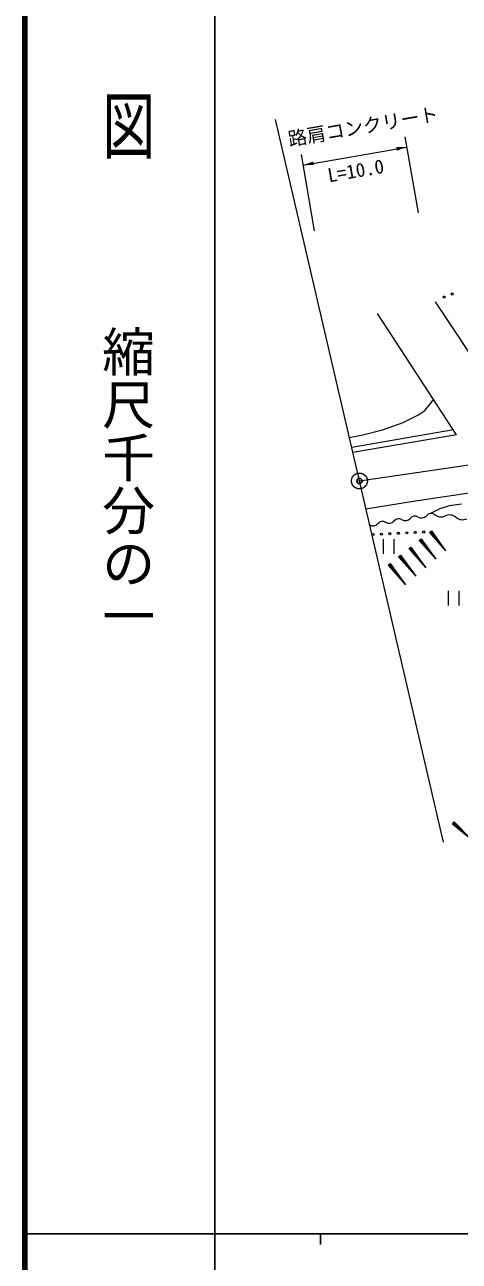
# Model space of a CAD drawing. Units: millimetres, scale not verified. Extents: x 40000 to 680000, y 20000 to 380000.
# Drawn here: x 40000 to 81157, y 202409 to 319456 of the extents above; entities that cross this region are included whole.
import ezdxf
from ezdxf.enums import TextEntityAlignment as Align

# ---------------------------------------------------------------- set-up
doc = ezdxf.new("R2010")
doc.units = ezdxf.units.MM
doc.header["$LTSCALE"] = 1000
doc.header["$PDMODE"] = 32
doc.header["$PDSIZE"] = 500
doc.linetypes.add('CHAIN', pattern=[18.5, 12, -1.5, 3.5, -1.5])
for name, color, linetype, lineweight in [('M-BMK', 2, 'CHAIN', 13), ('M-BMK-OTRS', 5, 'Continuous', 13), ('M-STR-HTXT', 7, 'Continuous', 13), ('M-TTL', 2, 'Continuous', 140), ('M-TTL-BAND', 7, 'Continuous', 25), ('M-WORK', 1, 'Continuous', 13)]:
    doc.layers.add(name, color=color, linetype=linetype, lineweight=lineweight)
doc.layers.add('M-OTRS', color=6, linetype='Continuous')
doc.styles.add('@ＭＳ ゴシック', font='')
doc.styles.add('ＭＳ ゴシック', font='')
doc.styles.get('@ＭＳ ゴシック').set_extended_font_data('@MS Gothic')
doc.styles.get('ＭＳ ゴシック').set_extended_font_data('MS Gothic')

# ---------------------------------------------------------------- blocks, each defined once
blk = doc.blocks.new('filled_arrow')
at = {"color": 0, "linetype": 'Continuous', "lineweight": -2}
blk.add_solid([(7.5, 1.25), (0, 0), (7.5, -1.25)], dxfattribs=at)

msp = doc.modelspace()

# ---------------------------------------------------------------- linework, layer by layer
at = {"layer": 'M-BMK'}
msp.add_line((71701, 276271), (170794, 290803), dxfattribs=at)
msp.add_circle((71701, 276271), 750, dxfattribs=at)
at = {"layer": 'M-BMK-OTRS'}
for p, q in [((71701, 276271), (63752, 310476)), ((79651, 242066), (71701, 276271))]:
    msp.add_line(p, q, dxfattribs=at)
at = {"layer": 'M-OTRS'}
msp.add_point((71701, 276271), dxfattribs=at)
at = {"layer": 'M-STR-HTXT'}
for p, q in [((66379, 306178), (76204, 307874)), ((77280, 301639), (76034, 308859)), ((67455, 299943), (66209, 307164))]:
    msp.add_line(p, q, dxfattribs=at)
at = {"layer": 'M-TTL'}
msp.add_line((40000, 380000), (40000, 20000), dxfattribs=at)
at = {"layer": 'M-TTL-BAND'}
for p, q in [((58000, 370000), (58000, 20000)), ((40000, 205000), (579000, 205000)), ((68000, 205000), (68000, 204000))]:
    msp.add_line(p, q, dxfattribs=at)
at = {"layer": 'M-WORK'}
for p, q in [((78866, 293216), (86725, 281427)), ((80902, 280651), (73396, 292126)), ((77883, 282951), (78363, 283502)), ((78363, 283502), (78717, 283991)), ((75841, 281815), (77244, 282507)), ((77244, 282507), (77883, 282951)), ((80604, 281107), (70993, 279448)), ((72022, 280642), (73887, 281104)), ((73887, 281104), (75841, 281815)), ((70743, 280396), (72022, 280642)), ((80902, 280651), (71078, 278955)), ((76609, 274317), (87345, 275942)), ((72316, 273625), (76609, 274317)), ((79348, 273666), (80218, 273932)), ((80218, 273932), (81373, 274092)), ((78513, 273240), (79348, 273666)), ((78328, 271405), (78511, 271550)), ((78511, 271550), (79866, 269655)), ((73949, 270773), (73949, 269373)), ((74999, 269373), (74999, 270773)), ((77358, 270635), (77544, 270782)), ((77358, 270635), (78923, 268854)), ((77451, 270708), (78923, 268854)), ((77544, 270782), (78923, 268854)), ((78328, 271405), (79866, 269655)), ((78420, 271477), (79866, 269655)), ((75408, 269087), (75600, 269239)), ((75600, 269239), (77027, 267244)), ((76385, 269862), (76573, 270012)), ((76385, 269862), (77977, 268050)), ((76479, 269937), (77977, 268050)), ((76573, 270012), (77977, 268050)), ((74428, 268309), (74623, 268464)), ((74428, 268309), (76075, 266435)), ((74526, 268386), (76075, 266435)), ((74623, 268464), (76075, 266435)), ((75408, 269087), (77027, 267244)), ((75504, 269163), (77027, 267244)), ((80106, 265879), (80106, 264479)), ((81156, 264479), (81156, 265879)), ((80521, 243825), (80673, 243989)), ((80521, 243825), (82237, 242386)), ((80597, 243907), (82237, 242386)), ((80673, 243989), (82237, 242386))]:
    msp.add_line(p, q, dxfattribs=at)
for centre in [(80490, 293967), (79723, 293676), (72982, 271197), (73782, 271238), (74583, 271279), (75383, 271319), (76184, 271360), (76984, 271401), (77785, 271442)]:
    msp.add_circle(centre, 100, dxfattribs=at)
for centre, radius, start, end in [((76053, 273091), 578, 237.08384, 321.50437), ((76958, 272371), 578, 57.08384, 141.50437), ((77587, 273342), 578, 237.08384, 321.50437), ((78492, 272622), 578, 57.08384, 141.50437), ((79426, 273836), 957, 229.66402, 294.70539), ((80225, 272098), 957, 49.66402, 114.70539), ((81464, 273557), 957, 229.66402, 294.70539), ((72984, 272589), 578, 237.08384, 321.50437), ((73890, 271868), 578, 57.08384, 141.50437), ((74519, 272840), 578, 237.08384, 321.50437), ((75424, 272120), 578, 57.08384, 141.50437)]:
    msp.add_arc(centre, radius, start, end, dxfattribs=at)

# ---------------------------------------------------------------- block references
at = {"layer": 'M-STR-HTXT', "xscale": 133, "yscale": 133}
for p, rotation in [((76204, 307874), 189.8), ((66379, 306178), 9.8)]:
    msp.add_blockref('filled_arrow', p, dxfattribs=dict(at, rotation=rotation))

# ---------------------------------------------------------------- texts
at = {"layer": 'M-STR-HTXT', "style": 'ＭＳ ゴシック'}
msp.add_text('路肩コンクリート', height=1320, rotation=9.792, dxfattribs=at).set_placement((64949, 308608), align=Align.MIDDLE_LEFT)
msp.add_text('L=10.0', height=1320, rotation=9.792, dxfattribs=at).set_placement((71532, 304599), align=Align.BOTTOM_CENTER)
at = {"layer": 'M-TTL-BAND', "style": '@ＭＳ ゴシック', "width": 1.4}
msp.add_text('平  面  図', height=3666, rotation=270, dxfattribs=at).set_placement((49777, 306475), align=Align.MIDDLE_RIGHT)
at = {"layer": 'M-TTL-BAND', "style": '@ＭＳ ゴシック'}
msp.add_text('縮尺千分の一', height=3666, rotation=270, dxfattribs=at).set_placement((49777, 261030), align=Align.MIDDLE_RIGHT)

doc.saveas('drawing.dxf')
